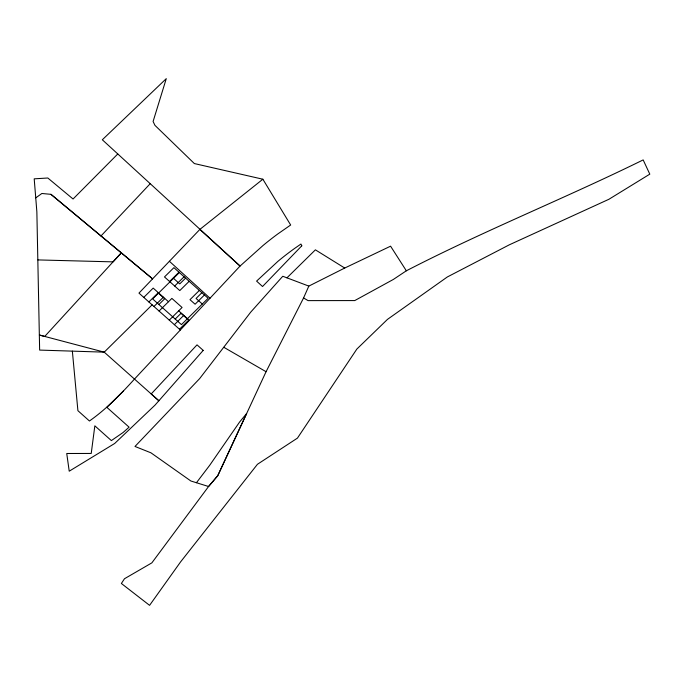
<?xml version="1.0" encoding="UTF-8"?>
<svg xmlns="http://www.w3.org/2000/svg" width="684" height="684" viewBox="0 0 684 684"><rect width="100%" height="100%" fill="white"/><g stroke="black" fill="none" stroke-linecap="round" stroke-linejoin="round"><path stroke-width="1.03" d="M303.568 297.95L308.826 286.1L344.719 268.043L390.581 246.18L406.339 270.796C483.827 230.782 564.916 198.386 643.165 159.911L649.8 174.146L608.914 199.275L509.306 244.821L447.353 276.952L387.477 319.377L356.86 349.054L297.446 438.111L257.44 464.291L180.593 561.889L149.582 605.349L121.376 583.478L124.479 578.741L151.857 562.864L208.577 486.504L217.743 475.713L266.067 371.711L303.568 297.95L308.074 300.618L354.765 300.575L393.36 279.44L406.339 270.796M196.436 482.733L209.8 465.154L239.605 422.019L246.633 413.504L217.743 475.713L208.577 486.504L190.879 480.997L150.942 452.817L134.987 446.455L199.66 378.585L250.686 312.178L282.774 276.259L308.826 286.1M72.359 351.14L77.908 410.682L89.442 420.993C106.302 409.126 120.675 394.3 134.483 379.073L240.067 266.05L262.93 245.59A320.711 298.6 11.9 0 1 277.807 233.945L290.666 225.01L262.87 179.217L194.35 163.561L154.935 125.334L153.096 121.478L166.272 78.651L102.326 139.775L240.067 266.05L199.865 229.414L138.963 293.111L180.345 329.996M123.419 391.009L106.858 407.348L129.096 427.175L123.111 432.493L111.372 440.59L94.837 425.824L91.228 453.449L66.741 453.501L69.221 471.19L114.664 443.489L155.003 405.142L158.868 400.764L104.225 352.149L39.638 350.088L36.859 211.852L35.748 197.881L41.861 193.487L50.967 194.333L100.993 235.963L150.164 183.731M117.768 153.977L73.06 199.001L47.82 178.002L34.2 178.84L35.748 197.881M143.768 297.395L153.19 288.101L168.486 301.738M148.873 301.943L158.286 292.649M169.589 281.492L179.003 272.189M179.311 272.608L152.643 298.934L181.448 324.618L208.124 298.284L173.907 267.649L164.485 276.943L179.789 290.58L189.203 281.286M152.13 304.85L104.225 352.149L39.356 335.023L44.734 336.434L121.307 252.858L113.057 261.869L37.953 259.92M153.968 306.492L163.391 297.189M174.685 286.032L184.107 276.738M158.885 304.5L164.69 298.771L158.449 293.214M185.552 278.166L179.755 283.894L173.514 278.337M159.073 311.04L171.881 298.395L182.081 307.484L169.273 320.129M199.403 290.375L189.99 299.678L195.094 304.218L204.507 294.924M175.207 319.052L181.012 313.323L187.254 318.889M201.874 292.718L196.077 298.446L202.319 304.012M174.377 324.678L183.791 315.375M179.473 329.226L188.895 319.924L178.686 310.835M286.947 277.841L315.392 249.84L344.719 268.043M199.865 229.414L262.87 179.217M223.882 347.327L266.067 371.711M100.993 235.963L152.583 278.867L50.967 194.333M169.401 261.279L210.031 298.233M203.216 350.388L158.868 400.764L151.207 393.95L197.018 344.856L203.216 350.388M301.798 245.812L262.536 286.519L256.594 281.107L277.969 261.305A300.686 279.961 11.9 0 1 294.667 248.395L300.943 244.043L301.798 245.812"/></g></svg>
